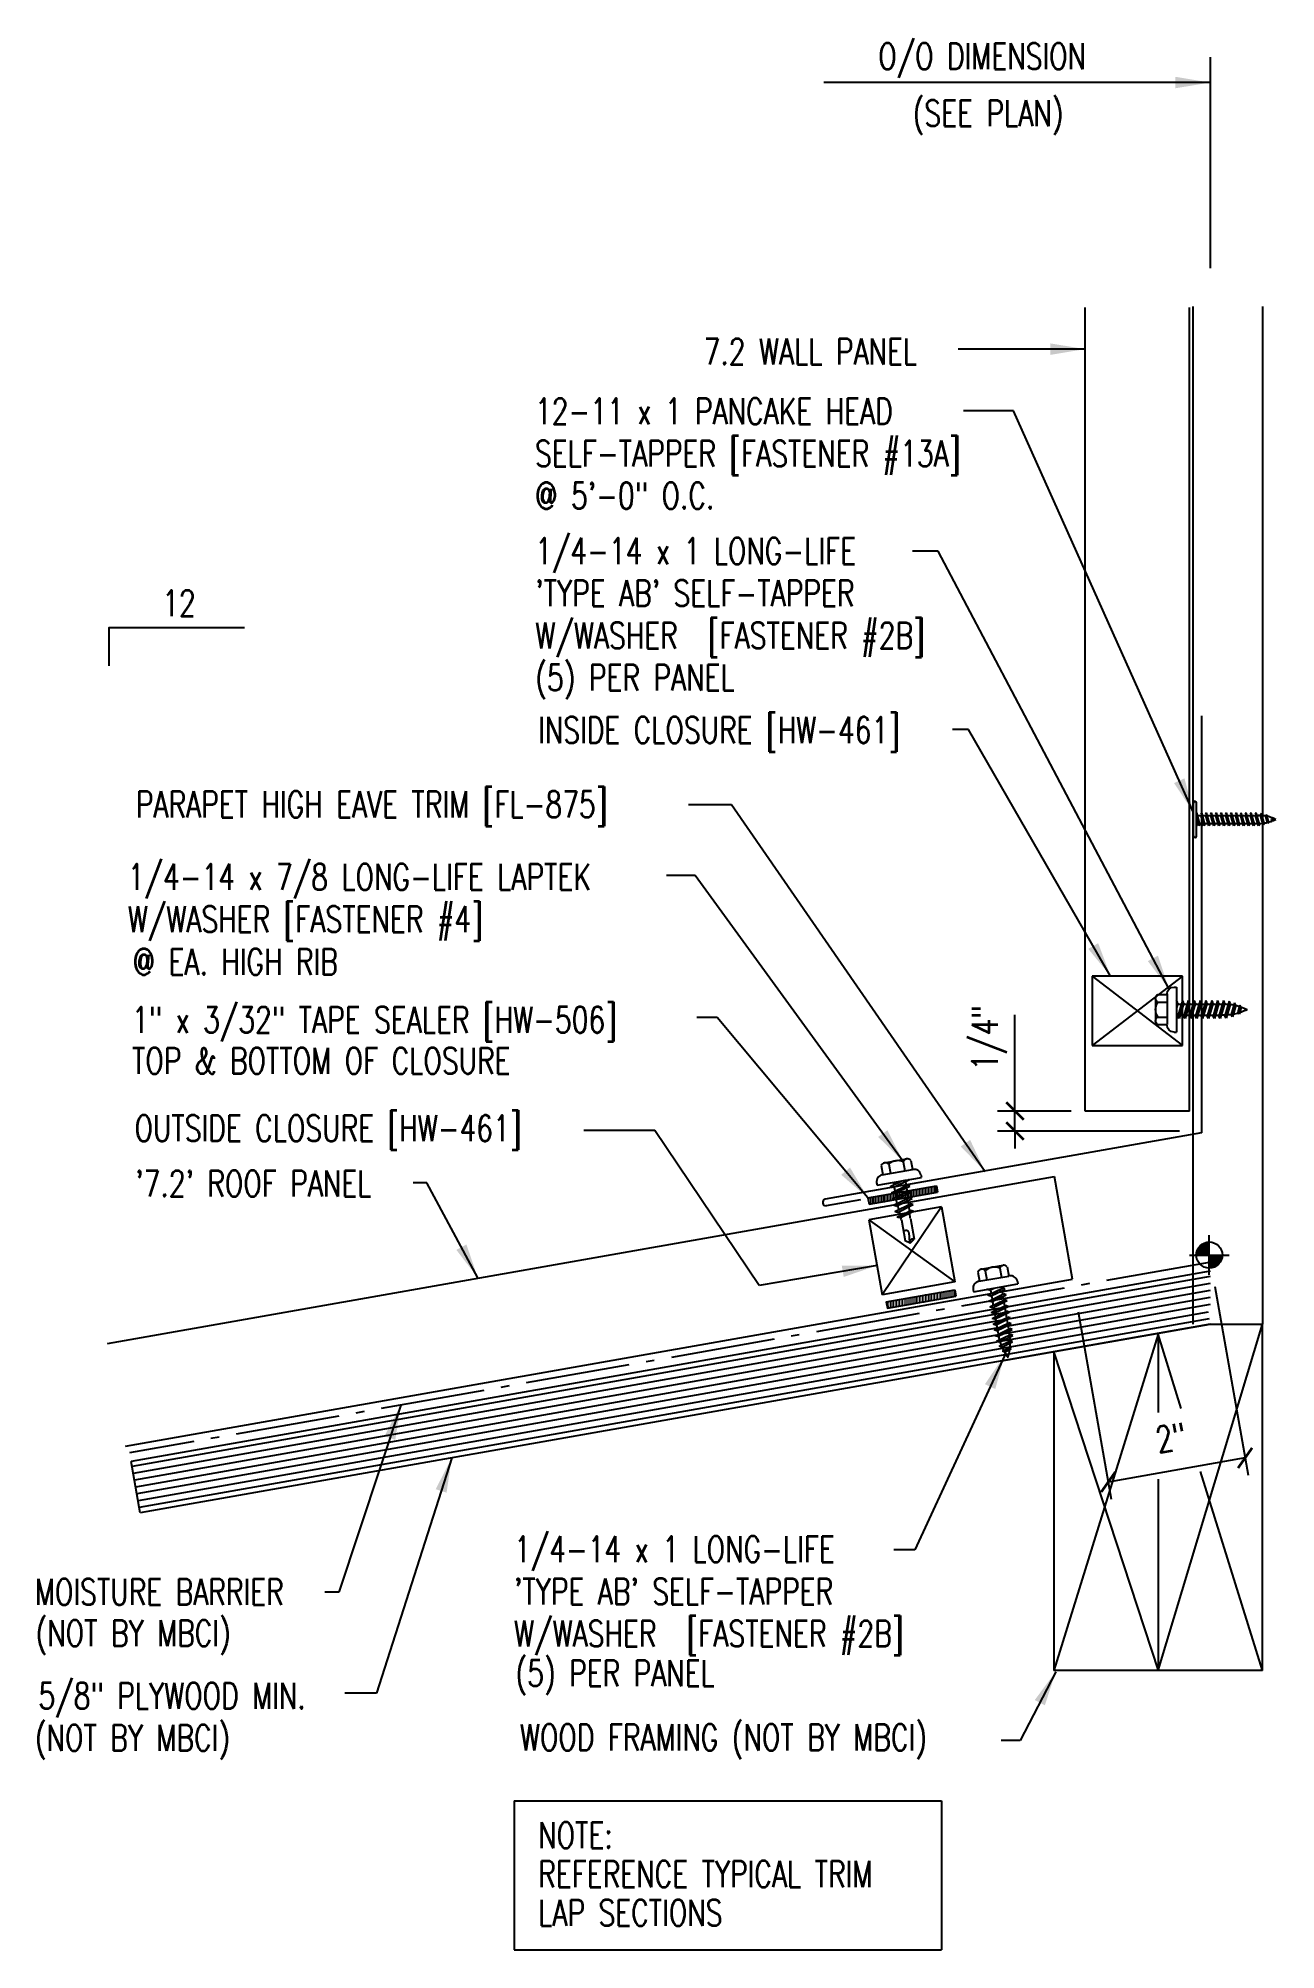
# Model space of a CAD drawing. Extents: x 16.6 to 34.4, y 14.9 to 42.4.
import ezdxf
from ezdxf.enums import TextEntityAlignment as Align

# ---------------------------------------------------------------- set-up
doc = ezdxf.new("R2010")
doc.units = 0
doc.header["$LTSCALE"] = 4
doc.header["$MEASUREMENT"] = 0
doc.linetypes.add('CENTER2', pattern=[1.655, 1.5, -0.0625, 0.03, -0.0625])
doc.linetypes.add('CENTER4', pattern=[0.53, 0.375, -0.0625, 0.03, -0.0625])
doc.layers.get('0').update_dxf_attribs({"linetype": 'CONTINUOUS'})
for name, color, linetype in [('BARRIER', 253, 'CENTER2'), ('CLOSURE', 3, 'CONTINUOUS'), ('DIM', 2, 'CONTINUOUS'), ('FASTENER', 9, 'CONTINUOUS'), ('MARK', 1, 'CONTINUOUS'), ('PANEL', 11, 'CONTINUOUS'), ('SEALANT', 8, 'CONTINUOUS'), ('SECTION', 11, 'CONTINUOUS'), ('TAPE', 9, 'CONTINUOUS'), ('TEXT', 2, 'CONTINUOUS'), ('TRIM', 6, 'CONTINUOUS'), ('WOOD', 3, 'CONTINUOUS')]:
    doc.layers.add(name, color=color, linetype=linetype)
doc.styles.add('TEXT', font='SIMPLEX.shx', dxfattribs={"width": 0.75, "height": 0.375})
doc.styles.add('TEXT1', font='ROMANS.shx', dxfattribs={"width": 0.75, "height": 0.375})
doc.dimstyles.new('DETAIL$7', dxfattribs={"dimscale": 4, "dimtxt": 0.375, "dimasz": 0.125, "dimexe": 0.0625, "dimexo": 0.0625, "dimgap": 0.0625, "dimtad": 1, "dimdec": 4, "dimzin": 3, "dimdsep": 46, "dimlunit": 4, "dimtxsty": 'TEXT', "dimblk": 'ARCHTICK', "dimcen": 0.0625, "dimclrd": 7, "dimclre": 7, "dimclrt": 2, "dimadec": 0, "dimazin": 0, "dimtfac": 0.6, "dimtdec": 4, "dimtmove": 0, "dimatfit": 3, "dimfxl": 0, "dimfrac": 2, "dimtolj": 1, "dimtzin": 0, "dimarcsym": 0})

# ---------------------------------------------------------------- blocks, each defined once
blk = doc.blocks.new('A$C6938402A')
at = {"layer": 'TAPE'}
h = blk.add_hatch(dxfattribs=at)
h.set_pattern_fill('DOTS', color=256, scale=0.35, angle=270, style=0)
h.set_pattern_definition([(270, (-22.332364, -26.379487), (0.021875, -0.0109375), [0, -0.021875])])
h.paths.add_polyline_path([(-0.563, -0.04), (-0.547, -0.132), (0.438, 0.041), (0.422, 0.134)])
at = {"layer": 'SEALANT'}
for p, q in [((-0.563, -0.04), (0.422, 0.134)), ((-0.547, -0.132), (0.438, 0.041)), ((0.422, 0.134), (0.438, 0.041)), ((-0.563, -0.04), (-0.547, -0.132))]:
    blk.add_line(p, q, dxfattribs=at)
blk = doc.blocks.new('wp')
at = {"layer": 'SECTION'}
for p, q in [((0, -0.0958), (0, 0.0958)), ((-0.0958, 0), (0.0958, 0))]:
    blk.add_line(p, q, dxfattribs=at)
at = {"layer": 'SECTION', "const_width": 0.0625}
for points in [[(0, 0.0312, 0.414214), (-0.0312, 0, 1)], [(0, -0.0312, 0.414214), (0.0312, 0, 1)]]:
    blk.add_lwpolyline(points, format="xyb", dxfattribs=at)
at = {"layer": 'SECTION'}
blk.add_circle((0, 0), 0.0625, dxfattribs=at)
blk = doc.blocks.new('FD-F4')
at = {"layer": 'TEXT', "style": 'TEXT1', "width": 0.75}
for s, p in [('1/4-14 x 7/8 LONG-LIFE LAPTEK', (0.0047, -0.0408)), ('W/WASHER [FASTENER #4]', (0.0047, -0.1926))]:
    blk.add_text(s, height=0.09375, dxfattribs=at).set_placement(p)
blk.add_attdef('(QUANTITY)', (1.4847, -0.1926), '', height=0.0938, dxfattribs=at)
blk = doc.blocks.new('fz5')
at = {"layer": 'FASTENER'}
for p, q in [((-0.217, 0.305), (-0.217, 0.171)), ((-0.163, 0.337), (0.159, 0.337)), ((-0.108, 0.305), (-0.108, 0.171)), ((0.105, 0.305), (0.105, 0.171)), ((0.214, 0.305), (0.214, 0.171)), ((-0.326, 0.071), (-0.326, 0.037)), ((-0.326, 0.037), (0.322, 0.037)), ((-0.226, 0.171), (0.214, 0.171)), ((-0.141, -0.014), (0.037, 0.037)), ((-0.105, -0.034), (0.137, 0.035)), ((-0.088, 0.037), (-0.088, 0.001)), ((-0.088, 0.037), (0.085, 0.037)), ((0.085, 0.037), (0.134, 0.037)), ((0.085, 0.02), (0.085, -0.041)), ((0.137, 0.035), (0.134, 0.037)), ((0.322, 0.071), (0.322, 0.037)), ((-0.105, -0.034), (-0.141, -0.014)), ((-0.141, -0.105), (0.102, -0.036)), ((-0.105, -0.125), (-0.141, -0.105)), ((-0.141, -0.196), (0.102, -0.127)), ((-0.105, -0.216), (-0.141, -0.196)), ((-0.141, -0.287), (0.102, -0.217)), ((-0.105, -0.125), (0.137, -0.056)), ((-0.105, -0.216), (0.137, -0.147)), ((-0.105, -0.307), (0.137, -0.238)), ((-0.088, -0.029), (-0.088, -0.09)), ((-0.088, -0.12), (-0.088, -0.181)), ((-0.084, -0.27), (-0.088, -0.211)), ((0.077, -0.315), (0.082, -0.253)), ((0.084, -0.223), (0.085, -0.211)), ((0.085, -0.071), (0.085, -0.131)), ((0.085, -0.162), (0.085, -0.211)), ((0.137, -0.056), (0.102, -0.036)), ((0.137, -0.147), (0.102, -0.127)), ((0.137, -0.238), (0.102, -0.217)), ((-0.105, -0.307), (-0.141, -0.287)), ((-0.141, -0.378), (0.102, -0.308)), ((-0.105, -0.398), (-0.141, -0.378)), ((-0.122, -0.463), (0.089, -0.403)), ((-0.086, -0.483), (-0.122, -0.463)), ((-0.105, -0.398), (0.137, -0.328)), ((-0.086, -0.483), (0.124, -0.423)), ((-0.078, -0.36), (-0.082, -0.3)), ((-0.071, -0.449), (-0.075, -0.389)), ((-0.066, -0.516), (-0.069, -0.478)), ((-0.066, -0.516), (-0.066, -0.82)), ((0.063, -0.515), (0.068, -0.439)), ((0.063, -0.516), (0.063, -0.82)), ((0.071, -0.408), (0.075, -0.346)), ((0.124, -0.423), (0.089, -0.403)), ((0.137, -0.328), (0.102, -0.308)), ((-0.002, -0.866), (-0.066, -0.82)), ((-0.003, -0.854), (0.009, -0.714)), ((-0.002, -0.866), (0.063, -0.82))]:
    blk.add_line(p, q, dxfattribs=at)
for centre, radius, start, end in [((-0.163, 0.274), 0.0628, 29.8754, 150.1246), ((-0.002, 0.141), 0.196, 56.9974, 123.0026), ((0.159, 0.274), 0.0628, 29.8754, 150.1246), ((-0.226, 0.071), 0.1, 90, 180), ((0.222, 0.071), 0.1, 0, 90), ((0.073, -0.516), 0.01, 175.9484, 180), ((-0.036, -0.723), 0.0461, 11.1445, 130.906), ((0.039, -0.855), 0.0422, 55.4585, 194.8454)]:
    blk.add_arc(centre, radius, start, end, dxfattribs=at)
blk = doc.blocks.new('_ArchTick')
at = {"color": 0, "const_width": 0.15}
blk.add_lwpolyline([(-0.5, -0.5), (0.5, 0.5)], dxfattribs=at)
blk = doc.blocks.new('slopl1')
at = {"layer": 'MARK', "color": 6}
blk.add_lwpolyline([(0, 0), (0, 0.1368), (0.4871, 0.1368)], dxfattribs=at)
at = {"layer": 'MARK', "color": 2, "style": 'TEXT1', "width": 0.75}
blk.add_text('12', height=0.09375, dxfattribs=at).set_placement((0.1909, 0.1779))
blk.add_attdef('SLOPL1', text='', height=0.0938, dxfattribs=at).set_placement((-0.0549, 0.0243), align=Align.RIGHT)
blk = doc.blocks.new('FD-F2b')
at = {"layer": 'TEXT', "style": 'TEXT1', "width": 0.75}
for s, p in [('1/4-14 x 1 LONG-LIFE', (0.0047, -0.0408)), ("'TYPE AB' SELF-TAPPER", (0.0047, -0.1926)), ('W/WASHER', (0.0047, -0.3444)), ('[FASTENER #2B]', (0.6255, -0.3444))]:
    blk.add_text(s, height=0.09375, dxfattribs=at).set_placement(p)
blk.add_attdef('(QUANTITY)', (0.0047, -0.4962), '', height=0.0938, dxfattribs=at)
at = {"layer": 'TEXT', "style": 'TEXT1', "flags": 1}
for tag, p in [('Description', (0.0199, -0.7145)), ('Multiple', (0.0199, -0.7145)), ('Color', (0.0199, -0.7145)), ('Calc', (0.0199, -0.7145)), ('Opt1', (0.0199, -0.7145)), ('Opt2', (0.0199, -0.7145)), ('Opt3', (0.0199, -0.7145)), ('Part', (0.0199, -0.7145)), ('Spare1', (0.0199, -0.902)), ('Spare2', (0.0199, -0.902)), ('Spare3', (0.0199, -0.902)), ('Spare4', (0.0199, -0.902)), ('Spare5', (0.0199, -0.902)), ('Spare6', (0.0199, -0.902)), ('Spare7', (0.0199, -0.902)), ('Spare8', (0.0199, -0.902)), ('Spare9', (0.0199, -0.902)), ('Spare10', (0.0199, -0.902))]:
    blk.add_attdef(tag, p, '', height=0.0938, dxfattribs=at)
blk = doc.blocks.new('FZ6')
at = {"layer": 'FASTENER'}
for p, q in [((-0.215, 0.305), (-0.215, 0.171)), ((-0.161, 0.337), (0.161, 0.337)), ((-0.107, 0.305), (-0.107, 0.171)), ((0.107, 0.305), (0.107, 0.171)), ((0.215, 0.305), (0.215, 0.171)), ((-0.324, 0.071), (-0.324, 0.037)), ((-0.324, 0.037), (0.324, 0.037)), ((-0.224, 0.171), (0.215, 0.171)), ((-0.129, 0.035), (-0.124, 0.037)), ((-0.096, 0.017), (-0.129, 0.035)), ((-0.129, -0.049), (0.096, 0.015)), ((-0.124, 0.037), (-0.08, 0.037)), ((-0.096, 0.017), (-0.025, 0.037)), ((-0.08, 0.037), (0.08, 0.037)), ((-0.08, 0.021), (-0.08, -0.035)), ((0.08, 0.037), (0.08, 0.011)), ((0.129, -0.003), (0.096, 0.015)), ((0.324, 0.071), (0.324, 0.037)), ((-0.096, -0.068), (-0.129, -0.049)), ((-0.129, -0.134), (0.096, -0.069)), ((-0.096, -0.152), (-0.129, -0.134)), ((-0.129, -0.218), (0.096, -0.154)), ((-0.096, -0.237), (-0.129, -0.218)), ((-0.129, -0.303), (0.096, -0.238)), ((-0.096, -0.068), (0.129, -0.004)), ((-0.096, -0.152), (0.129, -0.088)), ((-0.096, -0.237), (0.129, -0.172)), ((-0.096, -0.321), (0.129, -0.257)), ((-0.08, -0.063), (-0.08, -0.12)), ((-0.08, -0.148), (-0.08, -0.204)), ((-0.08, -0.232), (-0.08, -0.288)), ((0.08, -0.016), (0.08, -0.074)), ((0.08, -0.102), (0.08, -0.158)), ((0.08, -0.186), (0.08, -0.243)), ((0.08, -0.27), (0.08, -0.327)), ((0.129, -0.088), (0.096, -0.069)), ((0.129, -0.172), (0.096, -0.154)), ((0.129, -0.257), (0.096, -0.238)), ((-0.096, -0.321), (-0.129, -0.303)), ((-0.129, -0.387), (0.096, -0.323)), ((-0.096, -0.406), (-0.129, -0.387)), ((-0.129, -0.471), (0.096, -0.407)), ((-0.096, -0.49), (-0.129, -0.471)), ((-0.129, -0.556), (0.096, -0.491)), ((-0.096, -0.406), (0.129, -0.341)), ((-0.096, -0.49), (0.129, -0.426)), ((-0.096, -0.575), (0.129, -0.51)), ((-0.08, -0.317), (-0.08, -0.373)), ((-0.08, -0.401), (-0.08, -0.457)), ((-0.08, -0.485), (-0.08, -0.542)), ((0.08, -0.355), (0.08, -0.412)), ((0.08, -0.44), (0.08, -0.496)), ((0.08, -0.524), (0.08, -0.58)), ((0.129, -0.341), (0.096, -0.323)), ((0.129, -0.426), (0.096, -0.407)), ((0.129, -0.51), (0.096, -0.491)), ((-0.096, -0.575), (-0.129, -0.556)), ((-0.129, -0.64), (0.096, -0.576)), ((-0.096, -0.659), (-0.129, -0.64)), ((-0.121, -0.722), (0.092, -0.662)), ((-0.088, -0.741), (-0.121, -0.722)), ((-0.096, -0.659), (0.129, -0.595)), ((-0.095, -0.799), (0.071, -0.752)), ((-0.061, -0.818), (-0.095, -0.799)), ((-0.088, -0.741), (0.125, -0.68)), ((-0.08, -0.57), (-0.08, -0.626)), ((-0.061, -0.818), (0.104, -0.771)), ((0.104, -0.771), (0.071, -0.752)), ((0.125, -0.68), (0.092, -0.662)), ((0.129, -0.595), (0.096, -0.576)), ((-0.063, -0.877), (0.034, -0.847)), ((-0.029, -0.895), (-0.063, -0.877)), ((-0.029, -0.895), (0.068, -0.866)), ((0.068, -0.866), (0.034, -0.847))]:
    blk.add_line(p, q, dxfattribs=at)
for centre, radius, start, end in [((-0.161, 0.274), 0.0628, 29.8754, 150.1246), ((0, 0.141), 0.196, 56.9974, 123.0026), ((0.161, 0.274), 0.0628, 29.8754, 150.1246), ((-0.224, 0.071), 0.1, 90, 180), ((0.224, 0.071), 0.1, 0, 90), ((0.676, -0.642), 0.757, 180.9696, 185.1765), ((0.676, -0.642), 0.757, 187.255, 191.3837), ((0.676, -0.642), 0.757, 193.4363, 197.6723), ((-0.676, -0.642), 0.757, 343.5473, 349.3968), ((-0.676, -0.642), 0.757, 351.6648, 356.0901), ((-0.676, -0.642), 0.757, 358.2537, 2.5109), ((0.676, -0.642), 0.757, 199.1495, 206.7351), ((-0.676, -0.642), 0.757, 333.2649, 342.2085)]:
    blk.add_arc(centre, radius, start, end, dxfattribs=at)
blk = doc.blocks.new('st7')
at = {"layer": 'FASTENER'}
for p, q in [((-0.24, 0.082), (0.24, 0.082)), ((-0.24, 0.037), (0.24, 0.037)), ((-0.093, 0.003), (0.027, 0.037)), ((-0.069, -0.011), (-0.093, 0.003)), ((-0.069, -0.011), (0.095, 0.036)), ((-0.057, 0.037), (-0.057, 0.013)), ((0.059, 0.026), (0.059, -0.025)), ((-0.093, -0.069), (0.071, -0.022)), ((-0.069, -0.082), (-0.093, -0.069)), ((-0.093, -0.14), (0.071, -0.093)), ((-0.069, -0.154), (-0.093, -0.14)), ((-0.093, -0.212), (0.071, -0.165)), ((-0.069, -0.225), (-0.093, -0.212)), ((-0.093, -0.283), (0.071, -0.236)), ((-0.069, -0.082), (0.095, -0.036)), ((-0.069, -0.154), (0.095, -0.107)), ((-0.069, -0.225), (0.095, -0.178)), ((-0.069, -0.296), (0.095, -0.25)), ((-0.057, -0.008), (-0.057, -0.059)), ((-0.057, -0.079), (-0.057, -0.13)), ((-0.057, -0.15), (-0.057, -0.201)), ((-0.057, -0.222), (-0.057, -0.273)), ((0.059, -0.046), (0.059, -0.097)), ((0.059, -0.117), (0.059, -0.168)), ((0.059, -0.189), (0.059, -0.239)), ((0.059, -0.26), (0.059, -0.311)), ((0.095, -0.036), (0.071, -0.022)), ((0.095, -0.107), (0.071, -0.093)), ((0.095, -0.178), (0.071, -0.165)), ((0.095, -0.25), (0.071, -0.236)), ((-0.069, -0.296), (-0.093, -0.283)), ((-0.093, -0.354), (0.071, -0.307)), ((-0.069, -0.368), (-0.093, -0.354)), ((-0.093, -0.426), (0.071, -0.379)), ((-0.069, -0.439), (-0.093, -0.426)), ((-0.093, -0.497), (0.071, -0.45)), ((-0.069, -0.511), (-0.093, -0.497)), ((-0.093, -0.568), (0.071, -0.522)), ((-0.069, -0.368), (0.095, -0.321)), ((-0.069, -0.439), (0.095, -0.392)), ((-0.069, -0.511), (0.095, -0.464)), ((-0.069, -0.582), (0.095, -0.535)), ((-0.057, -0.293), (-0.057, -0.344)), ((-0.057, -0.365), (-0.057, -0.415)), ((-0.057, -0.436), (-0.057, -0.487)), ((-0.057, -0.507), (-0.057, -0.558)), ((0.059, -0.331), (0.059, -0.382)), ((0.059, -0.403), (0.059, -0.454)), ((0.059, -0.474), (0.059, -0.525)), ((0.059, -0.545), (0.059, -0.596)), ((0.095, -0.321), (0.071, -0.307)), ((0.095, -0.392), (0.071, -0.379)), ((0.095, -0.464), (0.071, -0.45)), ((0.095, -0.535), (0.071, -0.522)), ((-0.069, -0.582), (-0.093, -0.568)), ((-0.093, -0.64), (0.071, -0.593)), ((-0.069, -0.653), (-0.093, -0.64)), ((-0.093, -0.711), (0.071, -0.664)), ((-0.069, -0.725), (-0.093, -0.711)), ((-0.093, -0.782), (0.071, -0.736)), ((-0.069, -0.796), (-0.093, -0.782)), ((-0.093, -0.854), (0.071, -0.807)), ((-0.069, -0.653), (0.095, -0.606)), ((-0.069, -0.725), (0.095, -0.678)), ((-0.069, -0.796), (0.095, -0.749)), ((-0.069, -0.867), (0.095, -0.821)), ((-0.057, -0.579), (-0.057, -0.629)), ((-0.057, -0.65), (-0.057, -0.701)), ((-0.057, -0.721), (-0.057, -0.772)), ((-0.057, -0.793), (-0.057, -0.844)), ((0.059, -0.617), (0.059, -0.668)), ((0.059, -0.688), (0.059, -0.739)), ((0.059, -0.759), (0.059, -0.81)), ((0.095, -0.606), (0.071, -0.593)), ((0.095, -0.678), (0.071, -0.664)), ((0.095, -0.749), (0.071, -0.736)), ((0.095, -0.821), (0.071, -0.807)), ((-0.069, -0.867), (-0.093, -0.854)), ((-0.078, -0.921), (0.061, -0.881)), ((-0.054, -0.934), (-0.078, -0.921)), ((-0.058, -0.986), (0.041, -0.958)), ((-0.034, -1), (-0.058, -0.986)), ((-0.054, -0.934), (0.085, -0.895)), ((-0.034, -1), (0.065, -0.972)), ((-0.03, -1.05), (0.006, -1.04)), ((-0.006, -1.063), (-0.03, -1.05)), ((-0.006, -1.063), (0.03, -1.053)), ((0.03, -1.053), (0.006, -1.04)), ((0.065, -0.972), (0.041, -0.958)), ((0.059, -0.831), (0.059, -0.861)), ((0.085, -0.895), (0.061, -0.881))]:
    blk.add_line(p, q, dxfattribs=at)
for centre, radius, start, end in [((-0.238, 0.06), 0.0227, 94.6639, 265.3361), ((0.238, 0.06), 0.0227, 274.6639, 85.3361), ((0.502, -0.853), 0.56, 181.0834, 186.2136), ((0.502, -0.853), 0.56, 188.2489, 193.282), ((0.502, -0.853), 0.56, 194.889, 200.3099), ((0.502, -0.853), 0.56, 201.1572, 206.3807), ((-0.501, -0.853), 0.56, 333.6193, 338.828), ((-0.501, -0.853), 0.56, 339.4684, 347.2016), ((-0.501, -0.853), 0.56, 348.7524, 354.9475), ((-0.501, -0.853), 0.56, 357.0874, 0.7958)]:
    blk.add_arc(centre, radius, start, end, dxfattribs=at)
blk = doc.blocks.new('FD-F13A')
at = {"layer": 'TEXT', "style": 'TEXT1', "width": 0.75}
for s, p in [('12-11 x 1 PANCAKE HEAD', (0.0047, -0.0408)), ('SELF-TAPPER [FASTENER #13A]', (0.0047, -0.1926))]:
    blk.add_text(s, height=0.09375, dxfattribs=at).set_placement(p)
blk.add_attdef('(QUANTITY)', (0.0047, -0.3444), '', height=0.0938, dxfattribs=at)
blk = doc.blocks.new('A$C30686E82')
for p, q in [((-2.715, 0.761), (3.437, 0.761)), ((-2.715, 0.761), (-2.715, -1.379)), ((3.437, 0.761), (3.437, -1.379)), ((-2.715, -1.379), (3.437, -1.379))]:
    blk.add_line(p, q)
at = {"layer": 'TEXT', "style": 'TEXT1', "width": 0.75}
for s, p in [('NOTE:', (-2.368, 0.081)), ('REFERENCE TYPICAL TRIM', (-2.368, -0.477)), ('LAP SECTIONS', (-2.368, -1.035))]:
    blk.add_text(s, height=0.375, dxfattribs=at).set_placement(p)
blk = doc.blocks.new('A$C570769F2')
at = {"layer": 'TRIM'}
for p, q in [((-3.893, 8.548), (-3.893, 2.548)), ((-3.893, 2.548), (-9.309, 1.593)), ((-8.801, 1.587), (-9.293, 1.5))]:
    blk.add_line(p, q, dxfattribs=at)
blk.add_arc((-9.297, 1.547), 0.0471, 105.3136, 274.6864, dxfattribs=at)

msp = doc.modelspace()

# ---------------------------------------------------------------- linework, layer by layer
at = {"layer": 'BARRIER', "linetype": 'CENTER4'}
msp.add_line((33.486, 24.739), (17.949, 21.999), dxfattribs=at)
at = {"layer": 'CLOSURE'}
for p, q in [((31.8, 28.858), (31.8, 27.858)), ((33.101, 28.858), (31.8, 28.858)), ((31.8, 28.858), (33.101, 27.858)), ((33.101, 28.858), (31.8, 27.858)), ((33.101, 27.858), (33.101, 28.858)), ((31.8, 27.858), (33.101, 27.858)), ((29.633, 25.537), (28.587, 25.352)), ((28.587, 25.352), (28.777, 24.275)), ((28.587, 25.352), (29.823, 24.459)), ((29.633, 25.537), (28.777, 24.275)), ((29.633, 25.537), (29.823, 24.459)), ((29.823, 24.459), (28.777, 24.275))]:
    msp.add_line(p, q, dxfattribs=at)
at = {"layer": 'DIM', "color": 7}
msp.add_line((33.5, 42.077), (33.5, 39.043), dxfattribs=at)
at = {"layer": 'PANEL'}
for p, q in [((31.701, 26.917), (31.701, 38.477)), ((33.201, 26.917), (33.201, 38.477)), ((33.201, 26.917), (31.701, 26.917)), ((17.631, 23.573), (31.257, 25.976)), ((31.518, 24.499), (31.257, 25.976)), ((17.892, 22.096), (31.518, 24.499))]:
    msp.add_line(p, q, dxfattribs=at)
at = {"layer": 'TEXT', "color": 7}
for p, q in [((30.69, 26.917), (30.69, 28.303)), ((31.501, 26.917), (30.44, 26.917)), ((30.69, 26.63), (30.69, 26.917)), ((25.51, 26.638), (24.488, 26.638)), ((33.056, 26.63), (30.44, 26.63)), ((30.69, 26.63), (30.69, 26.38)), ((33.567, 24.395), (34.045, 21.681)), ((31.601, 24.028), (32.076, 21.334)), ((34.002, 21.927), (32.032, 21.58))]:
    msp.add_line(p, q, dxfattribs=at)
at = {"layer": 'WOOD'}
for p, q in [((33.25, 38.489), (33.25, 23.853)), ((34.25, 38.489), (34.25, 23.853)), ((30.5, 23.324), (33.5, 23.853)), ((32.75, 23.706), (31.25, 18.867)), ((32.75, 18.867), (34.25, 23.853)), ((32.75, 23.706), (32.75, 22.582)), ((33.08, 22.64), (32.75, 23.706)), ((31.25, 23.446), (32.75, 18.867)), ((31.25, 23.446), (31.25, 18.867)), ((34.25, 18.867), (33.362, 21.73)), ((32.75, 21.622), (32.75, 18.867)), ((34.25, 18.867), (31.25, 18.867))]:
    msp.add_line(p, q, dxfattribs=at)
at = {"layer": 'WOOD', "color": 3, "linetype": 'Continuous'}
for p, q in [((33.5, 24.615), (17.971, 21.876)), ((33.5, 23.853), (18.101, 21.138)), ((33.5, 23.853), (34.25, 23.853)), ((34.25, 18.867), (34.25, 23.853)), ((18.101, 21.138), (17.971, 21.876))]:
    msp.add_line(p, q, dxfattribs=at)
at = {"layer": 'WOOD', "color": 9, "linetype": 'Continuous'}
for p, q in [((33.5, 24.538), (17.984, 21.802)), ((33.5, 24.437), (18.001, 21.704)), ((33.5, 24.335), (18.019, 21.606)), ((33.5, 24.234), (18.036, 21.507)), ((33.5, 24.132), (18.053, 21.409)), ((33.469, 24.025), (18.071, 21.31)), ((33.487, 23.927), (18.088, 21.212))]:
    msp.add_line(p, q, dxfattribs=at)

# ---------------------------------------------------------------- block references
msp.add_blockref('A$C30686E82', (26.197, 16.231))
at = {"layer": 'FASTENER'}
for name, p, rotation in [('st7', (33.341, 31.112), 90.00000000000034), ('fz5', (29.033, 25.87), 9.99999999999983), ('FZ6', (30.42, 24.338), 10)]:
    msp.add_blockref(name, p, dxfattribs=dict(at, rotation=rotation))
at = {"layer": 'FASTENER', "xscale": -1, "rotation": 90}
msp.add_blockref('FZ6', (33.05, 28.377), dxfattribs=at)
at = {"layer": 'MARK', "xscale": 4, "yscale": 4, "zscale": 4}
msp.add_blockref('slopl1', (17.655, 33.324), dxfattribs=at)
at = {"layer": 'TEXT', "xscale": 4, "yscale": 4, "zscale": 4}
for name, p, values in [('FD-F13A', (23.764, 36.96), {'(QUANTITY)': '@ 5\'-0" O.C.'}), ('FD-F2b', (23.768, 34.95), {'(QUANTITY)': '(5) PER PANEL'})]:
    msp.add_blockref(name, p, dxfattribs=at).add_auto_attribs(values)
at = {"layer": 'TEXT'}
for name, p in [('A$C570769F2', (37.267, 24.055)), ('A$C6938402A', (29.137, 25.709)), ('A$C6938402A', (29.401, 24.213))]:
    msp.add_blockref(name, p, dxfattribs=at)
for name, p, xscale, yscale, zscale in [('FD-F4', (17.904, 30.261), 4, 4, 4), ('wp', (33.487, 24.846), 3, 3, 3), ('FD-F2b', (23.462, 20.59), 4, 4, 4)]:
    msp.add_blockref(name, p, dxfattribs=dict(at, xscale=xscale, yscale=yscale, zscale=zscale))
at = {"layer": 'TEXT', "color": 7, "xscale": 0.25, "yscale": 0.25, "zscale": 0.25}
for p, rotation in [((30.69, 26.917), 270), ((30.69, 26.63), 90), ((34.002, 21.927), 9.999999999999964), ((32.032, 21.58), 190)]:
    msp.add_blockref('_ArchTick', p, dxfattribs=dict(at, rotation=rotation))

# ---------------------------------------------------------------- texts
at = {"layer": 'TEXT', "style": 'TEXT1', "width": 0.75}
for s, p in [('O/O DIMENSION', (28.723, 41.904)), ('(SEE PLAN)', (29.218, 41.085)), ('7.2 WALL PANEL', (26.209, 37.656)), ('INSIDE CLOSURE [HW-461]', (23.828, 32.211)), ('PARAPET HIGH EAVE TRIM [FL-875]', (18.039, 31.142)), ('@ EA. HIGH RIB', (17.991, 28.878)), ('1" x 3/32" TAPE SEALER [HW-506]', (17.983, 28.043)), ('TOP & BOTTOM OF CLOSURE', (17.983, 27.453)), ('OUTSIDE CLOSURE [HW-461]', (18.02, 26.482)), ("'7.2' ROOF PANEL", (18.031, 25.687)), ('MOISTURE BARRIER', (16.586, 19.812)), ('(NOT BY MBCI)', (16.596, 19.219)), ('(5) PER PANEL', (23.502, 18.643)), ('5/8" PLYWOOD MIN.', (16.638, 18.318)), ('(NOT BY MBCI)', (16.586, 17.713)), ('WOOD FRAMING (NOT BY MBCI)', (23.565, 17.72))]:
    msp.add_text(s, height=0.375, dxfattribs=at).set_placement(p)
at = {"layer": 'TEXT', "color": 2, "style": 'TEXT1', "width": 0.75}
msp.add_text('1/4"', height=0.375, rotation=90, dxfattribs=at).set_placement((30.446, 27.501))
at = {"layer": 'TEXT', "color": 2, "insert": (32.935, 22.22), "char_height": 0.375, "attachment_point": 5, "rotation": 10, "style": 'TEXT1'}
msp.add_mtext('\\A1;2"', dxfattribs=at)

# ---------------------------------------------------------------- leaders
at = {"layer": 'DIM'}
msp.add_leader([(33.5, 41.713), (27.938, 41.713)], dimstyle='DETAIL$7', dxfattribs=at)
at = {"layer": 'TEXT'}
for points in [[(31.701, 37.878), (30.411, 37.878), (29.875, 37.878)], [(33.259, 31.213), (30.671, 36.992), (29.951, 36.992)], [(32.908, 28.671), (29.583, 34.97), (29.216, 34.97)], [(32.066, 28.858), (30.021, 32.407), (29.792, 32.407)], [(30.262, 26.044), (26.61, 31.324), (25.994, 31.324)], [(29.083, 26.189), (26.087, 30.304), (25.674, 30.304)], [(28.574, 25.669), (26.406, 28.261), (26.112, 28.261)], [(28.705, 24.695), (27.01, 24.407), (25.51, 26.638)], [(22.961, 24.518), (22.225, 25.886), (22.028, 25.886)], [(30.542, 23.407), (29.248, 20.606), (28.947, 20.606)], [(21.852, 22.688), (20.961, 19.994), (20.757, 19.994)], [(22.585, 21.928), (21.501, 18.543), (21.045, 18.543)], [(31.277, 18.851), (30.766, 17.86), (30.49, 17.86)]]:
    msp.add_leader(points, dimstyle='DETAIL$7', dxfattribs=at)

doc.saveas('drawing.dxf')
